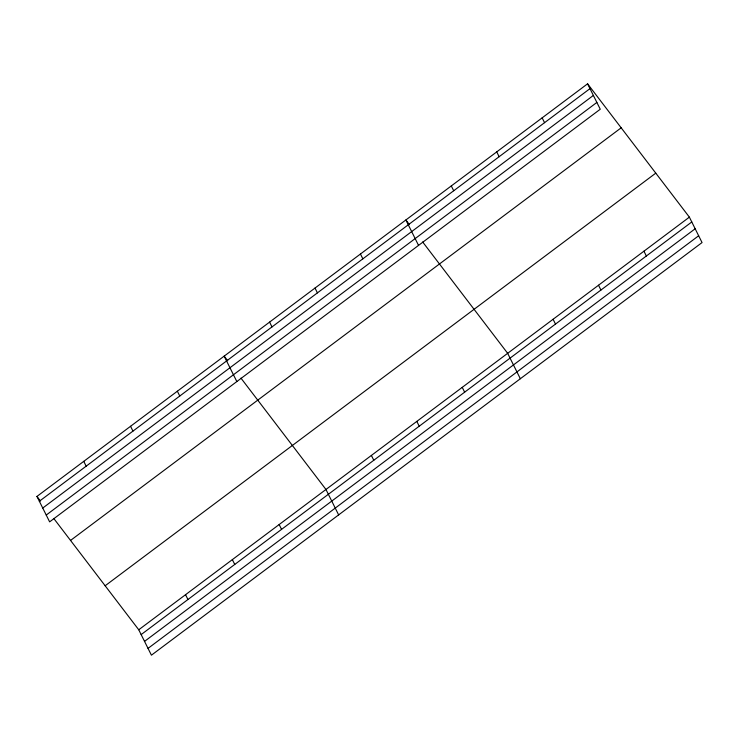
<?xml version="1.0" encoding="UTF-8"?>
<svg xmlns="http://www.w3.org/2000/svg" width="739" height="739" viewBox="0 0 739 739"><rect width="100%" height="100%" fill="white"/><g stroke="black" fill="none" stroke-linecap="round" stroke-linejoin="round"><path stroke-width="1.11" d="M587.579 83.812L600.253 109.233L49.624 521.854L36.95 496.432L587.579 83.812L689.376 217.146L702.05 242.568L151.421 655.188L138.747 629.767L53.744 518.436M39.352 501.254L589.981 88.634M42.742 508.044L593.371 95.433M46.234 515.055L596.863 102.435M70.547 540.431L621.176 127.81M105.15 585.768L655.779 173.148M138.747 629.767L689.376 217.146M141.149 634.589L691.778 221.968M144.539 641.387L695.168 228.767M148.031 648.389L698.66 235.769M409.369 224.564L405.877 219.973L418.542 245.394M422.671 241.976L507.665 353.316L520.339 378.738M227.667 360.724L224.166 356.143L236.84 381.564M240.96 378.137L325.964 489.477L338.638 514.898M36.95 496.432L40.451 501.014M643.946 251.186L646.348 256.008M542.158 117.852L544.56 122.674M598.525 285.236L600.927 290.048M496.728 151.892L499.13 156.714M553.095 319.276L555.497 324.088M451.298 185.932L453.7 190.754M462.244 387.356L464.646 392.178M360.447 254.013L362.849 258.835M416.814 421.396L419.216 426.218M315.017 288.062L317.419 292.875M371.384 455.436L373.786 460.258M269.587 322.102L271.998 326.915M279.157 524.551L281.559 529.373M177.36 391.217L179.762 396.03M232.351 559.626L234.753 564.439M130.554 426.283L132.955 431.105M185.544 594.692L187.955 599.514M83.756 461.358L86.158 466.18"/></g></svg>
